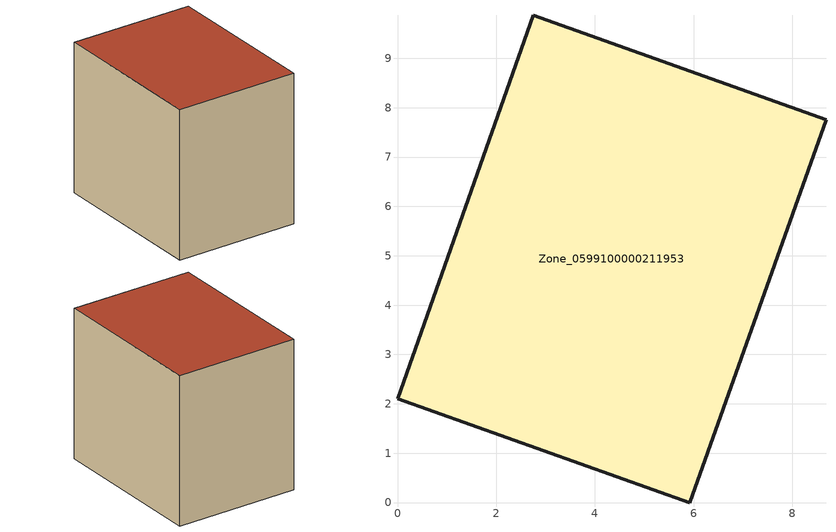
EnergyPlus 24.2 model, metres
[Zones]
Zone_0599100000211953
 floor ground (C_G): 0,2.1 2.75,9.87 8.68,7.76 5.92,0 z0.46
 wall outside (C_F): 2.75,9.87 0,2.1 5.92,0 8.68,7.76 2.75,9.87 z0.46:8.04
 roof outside (C_R): 5.92,0 8.68,7.76 2.75,9.87 0,2.1 z8.04
[BUILDING]
Pand.0599100000211953: North Axis=0; Terrain=City; Loads Convergence Tolerance Value=0.04; Temperature Convergence Tolerance Value=0.4; Solar Distribution=FullExterior; Maximum Number of Warmup Days=25; Minimum Number of Warmup Days=1
[Site:Location]
Rotterdam.The.Hague.AP_ZH_NLD Design_Conditions: Latitude=51.96; Longitude=4.45; Time Zone=1; Elevation=-4.5
[SITE:GROUNDTEMPERATURE:BUILDINGSURFACE]
18, 18, 18, 18, 18, 18, 18, 18, 18, 18, 18, 18
[MATERIAL] Thermal Absorptance=0.9; Solar Absorptance=0.7; Visible Absorptance=0.7
Name | Roughness | Thickness | Conductivity | Density | Specific Heat
G.TC.1965-1974 | MediumSmooth | 0.15 | 0.882353 | 540 | 1210
F.TC.1965-1974 | Rough | 0.3 | 0.697674 | 1920 | 840
R.TC.1965-1974 | MediumRough | 0.2 | 0.232558 | 1500 | 1000
[CONSTRUCTION]
C_G: G.TC.1965-1974
C_F: F.TC.1965-1974
C_R: R.TC.1965-1974
[ZONE]
Zone_0599100000211953: Type=1; Multiplier=1; Ceiling Height=Autocalculate; Volume=Autocalculate; Floor Area=autocalculate; Part of Total Floor Area=Yes
[ZONEINFILTRATION:DESIGNFLOWRATE]
Infil_Zone_0599100000211953: Zone or ZoneList or Space or SpaceList=Zone_0599100000211953; Schedule=AlwaysOn; Design Flow Rate Calculation Method=Flow/Area; Flow Rate per Floor Area=0.003; Constant Term Coefficient=1; Temperature Term Coefficient=0; Velocity Term Coefficient=0; Velocity Squared Term Coefficient=0
[HVACTEMPLATE:ZONE:IDEALLOADSAIRSYSTEM]
Zone_0599100000211953: Maximum Heating Supply Air Temperature=50; Minimum Cooling Supply Air Temperature=13; Maximum Heating Supply Air Humidity Ratio=0.0156; Minimum Cooling Supply Air Humidity Ratio=0.0077; Heating Limit=NoLimit; Cooling Limit=NoLimit; Dehumidification Control Type=ConstantSensibleHeatRatio; Cooling Sensible Heat Ratio=0.7; Dehumidification Setpoint=60; Humidification Control Type=None; Humidification Setpoint=30; Outdoor Air Method=None; Outdoor Air Flow Rate per Person=0.00944; Outdoor Air Flow Rate per Zone Floor Area=0; Outdoor Air Flow Rate per Zone=0; Demand Controlled Ventilation Type=None; Outdoor Air Economizer Type=NoEconomizer; Heat Recovery Type=None; Sensible Heat Recovery Effectiveness=0.7; Latent Heat Recovery Effectiveness=0.65
[ZONECONTROL:THERMOSTAT]
ThermostatControl_Zone_0599100000211953: Zone or ZoneList=Zone_0599100000211953; Control Type Schedule=DualSetpointControlType; Control 1=Thermostat_Zone_0599100000211953; Temperature Difference Between Cutout And Setpoint=0
[THERMOSTATSETPOINT:DUALSETPOINT]
Thermostat_Zone_0599100000211953: Heating Setpoint Temperature Schedule=HeatingSetpoint_Zone_0599100000211953; Cooling Setpoint Temperature Schedule=CoolingSetpoint_Zone_0599100000211953
[SCHEDULE:COMPACT]
HeatingSetpoint_Zone_0599100000211953: Through: 12/31, For: AllDays, Until: 24:00, 21
CoolingSetpoint_Zone_0599100000211953: Through: 12/31, For: AllDays, Until: 24:00, 24
DualSetpointControlType: Through: 12/31, For: AllDays, Until: 24:00, 4
AlwaysOn: Through: 12/31, For: AllDays, Until: 24:00, 1
